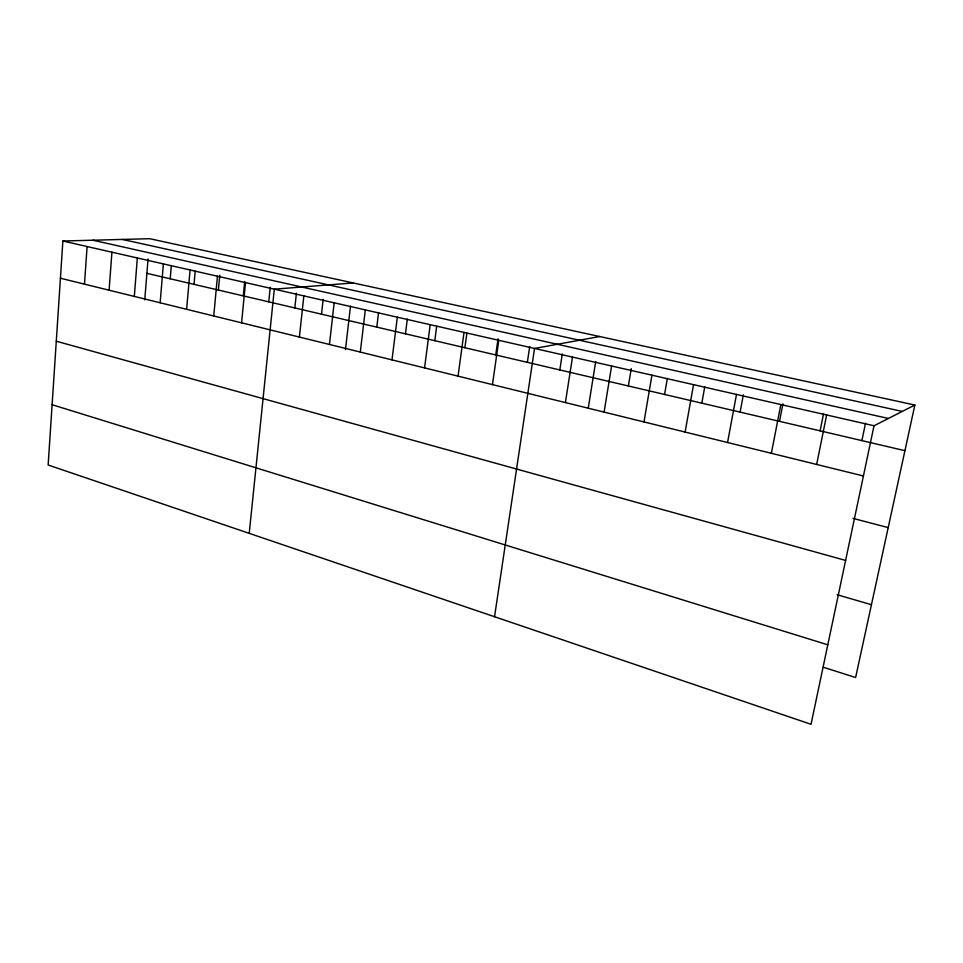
<?xml version="1.0" encoding="UTF-8"?>
<svg xmlns="http://www.w3.org/2000/svg" width="963" height="963" viewBox="0 0 963 963"><rect width="100%" height="100%" fill="white"/><g stroke="black" fill="none" stroke-linecap="round" stroke-linejoin="round"><path stroke-width="1.44" d="M914.85 405.038L149.686 238.704L62.872 241.015L48.15 465.009L811.027 724.296L874.019 425.766L914.85 405.038L855.613 677.519L823.389 667.275M84.479 284.145L87.103 246.54M109.096 290.212L111.925 252.186M134.314 296.423L137.336 257.976M144.763 299.89L148.061 258.903M160.147 302.779L163.385 263.91M170.21 278.788L171.318 265.668M186.617 309.304L190.072 269.989M194.032 284.362L195.2 271.109M213.75 315.984L217.445 276.225M218.384 290.056L219.769 275.189M243.29 295.894L244.698 281.461M241.581 322.834L245.505 282.616M268.761 301.852L270.254 287.275M249.224 533.346L274.299 289.177L353.204 282.941M294.834 307.943L296.399 293.209M299.397 337.074L303.839 295.906M321.51 314.191L323.171 299.3M329.454 344.477L334.173 302.803M345.44 349.689L350.508 306.102M360.306 352.073L365.314 309.905M376.798 327.119L378.567 312.494M392.001 359.885L397.322 317.188M405.447 333.824L407.313 319.03M424.563 367.902L430.196 324.675M434.807 340.697L436.696 326.288M458.039 376.148L464.01 332.379M464.888 347.727L466.886 333.162M495.728 354.95L498.04 338.735M492.454 384.622L498.774 340.3M527.363 362.353L529.71 346.536M494.549 616.729L534.537 348.45L599.72 336.532M559.816 369.936L562.284 353.951M565.401 402.582L572.491 357.092M588.212 408.372L595.712 361.546M604.09 412.116L611.601 366M628.358 385.982L631.234 368.721M643.982 421.938L651.939 375.185M664.578 394.457L667.347 378.435M685.114 432.062L693.541 384.658M701.81 403.16L704.735 386.945M727.559 442.523L736.49 394.445M740.114 412.128L743.352 394.806M771.375 453.308L780.837 404.544M779.524 421.349L782.931 403.798M820.103 430.834L823.57 413.633M816.648 464.455L826.651 414.981M861.885 440.609L865.532 423.178M122.421 239.438L902.259 411.43M92.93 240.22L888.404 418.46M62.872 241.015L874.019 425.766M146.906 273.336L904.931 450.684M60.428 278.223L863.426 475.975M853.013 518.383L888.199 527.616M56.287 341.215L845.598 560.418M837.184 594.749L871.443 604.704M52.11 404.713L827.795 644.813"/></g></svg>
